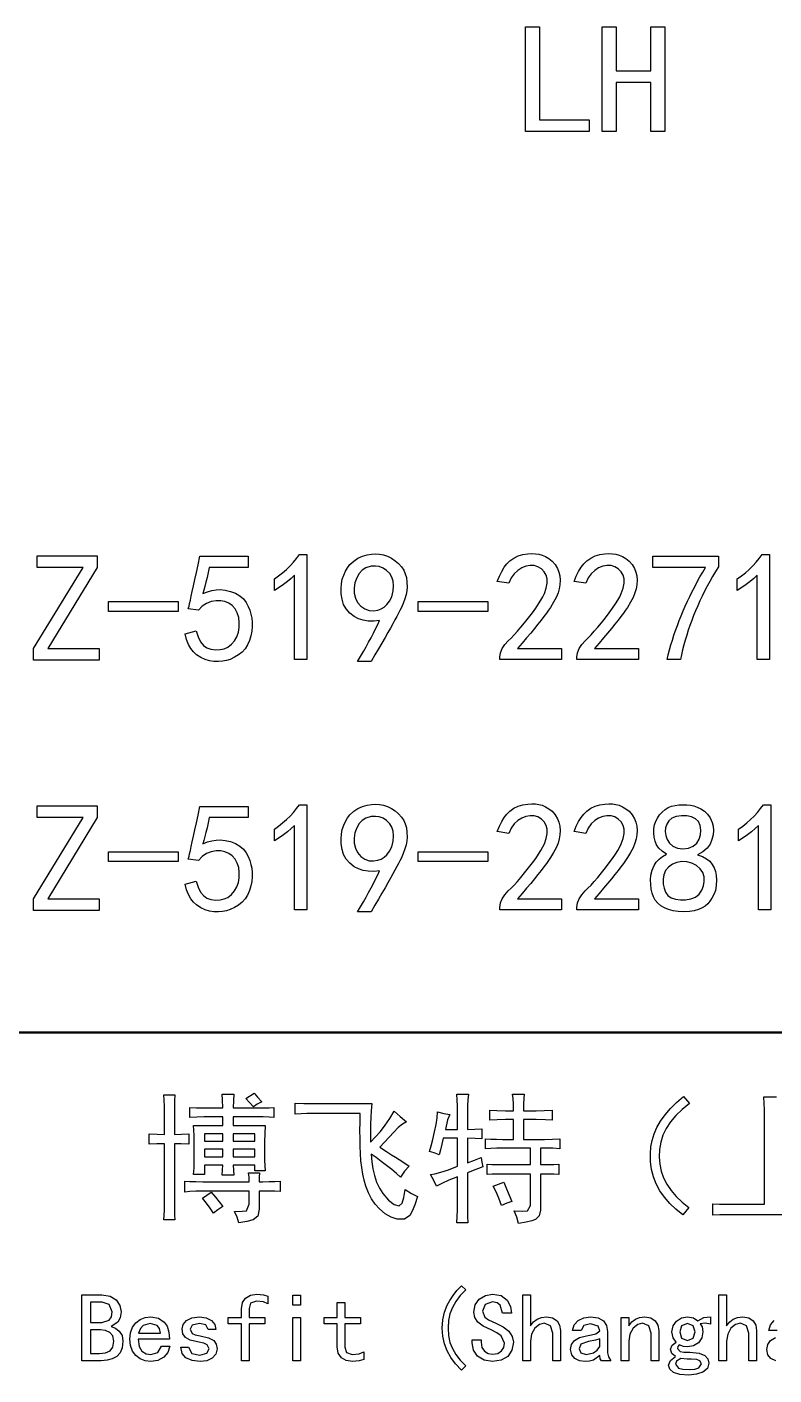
# Model space of a CAD drawing. Extents: x 0 to 1189, y 0 to 841.
# Drawn here: x 1039.6 to 1074.3, y 57.1 to 119.7 of the extents above; entities that cross this region are included whole.
import ezdxf

# ---------------------------------------------------------------- set-up
doc = ezdxf.new("R2010")
doc.units = 0

msp = doc.modelspace()

# ---------------------------------------------------------------- linework, layer by layer
at = {"color": 7, "lineweight": 50}
msp.add_line((1179, 73), (909, 73), dxfattribs=at)
at = {"color": 7, "lineweight": 25}
for points in [[(1065.748, 114.868), (1062.793, 114.868), (1062.793, 119.726), (1063.447, 119.726), (1063.447, 115.407), (1065.748, 115.407)], [(1069.277, 114.868), (1068.624, 114.868), (1068.624, 117.14), (1067.005, 117.14), (1067.005, 114.868), (1066.351, 114.868), (1066.351, 119.726), (1067.005, 119.726), (1067.005, 117.68), (1068.624, 117.68), (1068.624, 119.726), (1069.277, 119.726)], [(1054.995, 90.239), (1055.131, 90.471), (1055.262, 90.697), (1055.387, 90.918), (1055.506, 91.134), (1055.62, 91.346), (1055.728, 91.553), (1055.83, 91.754), (1055.927, 91.951), (1056.018, 92.143), (1055.744, 92.114), (1055.489, 92.118), (1055.253, 92.155), (1055.036, 92.225), (1054.839, 92.328), (1054.628, 92.49), (1054.463, 92.679), (1054.344, 92.895), (1054.271, 93.137), (1054.235, 93.387), (1054.225, 93.624), (1054.242, 93.848), (1054.285, 94.06), (1054.35, 94.258), (1054.431, 94.437), (1054.528, 94.598), (1054.64, 94.742), (1054.812, 94.905), (1055.006, 95.033), (1055.223, 95.126), (1055.442, 95.189), (1055.646, 95.227), (1055.833, 95.239), (1056.015, 95.227), (1056.2, 95.189), (1056.387, 95.126), (1056.571, 95.037), (1056.741, 94.924), (1056.899, 94.785), (1057.035, 94.632), (1057.139, 94.476), (1057.211, 94.316), (1057.259, 94.139), (1057.287, 93.931), (1057.297, 93.691), (1057.285, 93.529), (1057.251, 93.35), (1057.194, 93.154), (1057.115, 92.941), (1057.012, 92.711), (1056.959, 92.603), (1056.895, 92.477), (1056.819, 92.333), (1056.732, 92.171), (1056.633, 91.992), (1056.522, 91.795), (1056.401, 91.58), (1056.268, 91.347), (1056.123, 91.097), (1055.967, 90.829), (1055.799, 90.543), (1055.62, 90.239)], [(1061.6, 90.438), (1061.635, 90.646), (1061.714, 90.843), (1061.834, 91.03), (1061.998, 91.205), (1062.126, 91.33), (1062.266, 91.475), (1062.417, 91.642), (1062.578, 91.83), (1062.751, 92.04), (1062.935, 92.271), (1063.114, 92.503), (1063.27, 92.717), (1063.404, 92.913), (1063.516, 93.091), (1063.606, 93.251), (1063.674, 93.393), (1063.764, 93.645), (1063.806, 93.873), (1063.802, 94.075), (1063.753, 94.253), (1063.663, 94.409), (1063.532, 94.543), (1063.372, 94.643), (1063.197, 94.695), (1063.006, 94.7), (1062.811, 94.662), (1062.621, 94.586), (1062.438, 94.472), (1062.272, 94.318), (1062.135, 94.119), (1062.026, 93.876), (1061.486, 93.961), (1061.582, 94.208), (1061.689, 94.427), (1061.805, 94.617), (1061.932, 94.779), (1062.069, 94.913), (1062.254, 95.045), (1062.456, 95.144), (1062.673, 95.208), (1062.907, 95.239), (1063.09, 95.25), (1063.26, 95.246), (1063.418, 95.225), (1063.571, 95.184), (1063.728, 95.118), (1063.887, 95.026), (1064.038, 94.905), (1064.171, 94.749), (1064.285, 94.558), (1064.35, 94.393), (1064.391, 94.213), (1064.407, 94.017), (1064.398, 93.805), (1064.367, 93.622), (1064.307, 93.425), (1064.219, 93.215), (1064.103, 92.991), (1063.958, 92.754), (1063.871, 92.625), (1063.769, 92.481), (1063.653, 92.325), (1063.522, 92.154), (1063.375, 91.969), (1063.215, 91.77), (1063.039, 91.557), (1062.849, 91.331), (1062.644, 91.09), (1062.424, 90.836), (1064.469, 90.836), (1064.469, 90.325), (1061.6, 90.325)], [(1065.174, 90.438), (1065.209, 90.646), (1065.287, 90.843), (1065.408, 91.03), (1065.572, 91.205), (1065.7, 91.33), (1065.84, 91.475), (1065.991, 91.642), (1066.152, 91.83), (1066.325, 92.04), (1066.509, 92.271), (1066.687, 92.503), (1066.844, 92.717), (1066.978, 92.913), (1067.09, 93.091), (1067.18, 93.251), (1067.248, 93.393), (1067.338, 93.645), (1067.38, 93.873), (1067.375, 94.075), (1067.327, 94.253), (1067.237, 94.409), (1067.106, 94.543), (1066.946, 94.643), (1066.771, 94.695), (1066.58, 94.7), (1066.384, 94.662), (1066.195, 94.586), (1066.012, 94.472), (1065.846, 94.318), (1065.709, 94.119), (1065.6, 93.876), (1065.06, 93.961), (1065.156, 94.208), (1065.262, 94.427), (1065.379, 94.617), (1065.506, 94.779), (1065.643, 94.913), (1065.828, 95.045), (1066.03, 95.144), (1066.247, 95.208), (1066.481, 95.239), (1066.664, 95.25), (1066.834, 95.246), (1066.992, 95.225), (1067.145, 95.184), (1067.301, 95.118), (1067.461, 95.026), (1067.612, 94.905), (1067.745, 94.749), (1067.859, 94.558), (1067.924, 94.393), (1067.965, 94.213), (1067.981, 94.017), (1067.972, 93.805), (1067.941, 93.622), (1067.881, 93.425), (1067.793, 93.215), (1067.677, 92.991), (1067.532, 92.754), (1067.445, 92.625), (1067.343, 92.481), (1067.227, 92.325), (1067.095, 92.154), (1066.949, 91.969), (1066.789, 91.77), (1066.613, 91.557), (1066.423, 91.331), (1066.218, 91.09), (1065.998, 90.836), (1068.043, 90.836), (1068.043, 90.325), (1065.174, 90.325)], [(1042.981, 90.296), (1039.941, 90.296), (1039.941, 90.836), (1042.242, 94.614), (1040.111, 94.614), (1040.111, 95.154), (1042.895, 95.154), (1042.895, 94.614), (1040.594, 90.836), (1042.981, 90.836)], [(1047.495, 91.66), (1047.586, 91.38), (1047.7, 91.155), (1047.836, 90.985), (1047.995, 90.869), (1048.177, 90.808), (1048.407, 90.782), (1048.614, 90.79), (1048.798, 90.832), (1048.958, 90.907), (1049.138, 91.043), (1049.281, 91.204), (1049.385, 91.39), (1049.454, 91.597), (1049.492, 91.819), (1049.498, 92.058), (1049.47, 92.291), (1049.404, 92.5), (1049.299, 92.683), (1049.165, 92.834), (1049.009, 92.948), (1048.831, 93.024), (1048.633, 93.061), (1048.42, 93.061), (1048.191, 93.024), (1047.969, 92.941), (1047.775, 92.809), (1047.609, 92.626), (1047.126, 92.683), (1047.14, 92.731), (1047.161, 92.814), (1047.189, 92.932), (1047.224, 93.085), (1047.266, 93.272), (1047.315, 93.494), (1047.371, 93.751), (1047.434, 94.043), (1047.504, 94.369), (1047.582, 94.73), (1047.666, 95.126), (1049.91, 95.126), (1049.91, 94.614), (1048.092, 94.614), (1048.045, 94.367), (1047.997, 94.138), (1047.95, 93.926), (1047.903, 93.731), (1047.855, 93.553), (1047.808, 93.393), (1048.017, 93.479), (1048.22, 93.538), (1048.415, 93.571), (1048.603, 93.578), (1048.846, 93.552), (1049.083, 93.495), (1049.314, 93.407), (1049.52, 93.29), (1049.686, 93.148), (1049.811, 92.981), (1049.906, 92.801), (1049.981, 92.621), (1050.038, 92.441), (1050.076, 92.256), (1050.095, 92.062), (1050.095, 91.859), (1050.074, 91.649), (1050.032, 91.436), (1049.967, 91.22), (1049.879, 91.014), (1049.765, 90.834), (1049.626, 90.68), (1049.464, 90.547), (1049.279, 90.434), (1049.072, 90.339), (1048.903, 90.285), (1048.721, 90.25), (1048.526, 90.235), (1048.319, 90.239), (1048.109, 90.27), (1047.904, 90.332), (1047.704, 90.426), (1047.51, 90.552), (1047.366, 90.681), (1047.241, 90.843), (1047.136, 91.036), (1047.051, 91.261), (1046.984, 91.518)], [(1052.064, 94.245), (1051.908, 94.099), (1051.736, 93.954), (1051.549, 93.812), (1051.345, 93.672), (1051.126, 93.535), (1051.126, 94.075), (1051.324, 94.216), (1051.511, 94.365), (1051.688, 94.52), (1051.854, 94.682), (1052.01, 94.852), (1052.156, 95.028), (1052.291, 95.211), (1052.632, 95.211), (1052.632, 90.325), (1052.064, 90.325)], [(1054.839, 93.421), (1054.893, 93.189), (1054.997, 92.986), (1055.152, 92.81), (1055.336, 92.679), (1055.531, 92.608), (1055.734, 92.597), (1055.928, 92.629), (1056.094, 92.686), (1056.231, 92.768), (1056.353, 92.885), (1056.471, 93.046), (1056.586, 93.251), (1056.643, 93.521), (1056.662, 93.762), (1056.643, 93.975), (1056.585, 94.163), (1056.485, 94.329), (1056.345, 94.472), (1056.179, 94.583), (1056.004, 94.649), (1055.819, 94.671), (1055.624, 94.664), (1055.379, 94.586), (1055.212, 94.485), (1055.07, 94.334), (1054.953, 94.131), (1054.871, 93.901), (1054.833, 93.664)], [(1069.373, 90.325), (1069.429, 90.552), (1069.489, 90.779), (1069.553, 91.006), (1069.622, 91.232), (1069.695, 91.459), (1069.772, 91.685), (1069.854, 91.912), (1069.939, 92.138), (1070.029, 92.364), (1070.123, 92.59), (1070.222, 92.815), (1070.325, 93.041), (1070.432, 93.266), (1070.543, 93.491), (1070.658, 93.716), (1070.778, 93.941), (1070.902, 94.166), (1071.03, 94.39), (1071.162, 94.614), (1068.719, 94.614), (1068.719, 95.126), (1071.759, 95.126), (1071.759, 94.643), (1071.621, 94.416), (1071.488, 94.188), (1071.36, 93.961), (1071.237, 93.734), (1071.119, 93.506), (1071.006, 93.279), (1070.899, 93.052), (1070.796, 92.825), (1070.698, 92.597), (1070.605, 92.37), (1070.518, 92.143), (1070.435, 91.916), (1070.358, 91.688), (1070.285, 91.461), (1070.217, 91.234), (1070.155, 91.006), (1070.098, 90.779), (1070.045, 90.552), (1069.998, 90.325)], [(1073.568, 94.245), (1073.412, 94.099), (1073.241, 93.954), (1073.053, 93.812), (1072.85, 93.672), (1072.631, 93.535), (1072.631, 94.075), (1072.828, 94.216), (1073.016, 94.365), (1073.193, 94.52), (1073.359, 94.682), (1073.515, 94.852), (1073.66, 95.028), (1073.795, 95.211), (1074.136, 95.211), (1074.136, 90.325), (1073.568, 90.325)], [(1046.652, 92.569), (1043.414, 92.569), (1043.414, 93.024), (1046.652, 93.024)], [(1061.041, 92.569), (1057.802, 92.569), (1057.802, 93.024), (1061.041, 93.024)], [(1042.981, 78.668), (1039.941, 78.668), (1039.941, 79.208), (1042.242, 82.987), (1040.111, 82.987), (1040.111, 83.526), (1042.895, 83.526), (1042.895, 82.987), (1040.594, 79.208), (1042.981, 79.208)], [(1047.495, 80.032), (1047.586, 79.752), (1047.7, 79.527), (1047.836, 79.357), (1047.995, 79.241), (1048.177, 79.18), (1048.407, 79.154), (1048.614, 79.162), (1048.798, 79.204), (1048.958, 79.279), (1049.138, 79.415), (1049.281, 79.576), (1049.385, 79.762), (1049.454, 79.969), (1049.492, 80.191), (1049.498, 80.43), (1049.47, 80.663), (1049.404, 80.872), (1049.299, 81.055), (1049.165, 81.206), (1049.009, 81.32), (1048.831, 81.396), (1048.633, 81.434), (1048.42, 81.434), (1048.191, 81.396), (1047.969, 81.314), (1047.775, 81.181), (1047.609, 80.998), (1047.126, 81.055), (1047.14, 81.103), (1047.161, 81.186), (1047.189, 81.304), (1047.224, 81.457), (1047.266, 81.644), (1047.315, 81.866), (1047.371, 82.123), (1047.434, 82.415), (1047.504, 82.741), (1047.582, 83.102), (1047.666, 83.498), (1049.91, 83.498), (1049.91, 82.987), (1048.092, 82.987), (1048.045, 82.74), (1047.997, 82.51), (1047.95, 82.298), (1047.903, 82.103), (1047.855, 81.925), (1047.808, 81.765), (1048.017, 81.851), (1048.22, 81.911), (1048.415, 81.943), (1048.603, 81.95), (1048.846, 81.924), (1049.083, 81.868), (1049.314, 81.779), (1049.52, 81.662), (1049.686, 81.52), (1049.811, 81.353), (1049.906, 81.173), (1049.981, 80.993), (1050.038, 80.813), (1050.076, 80.629), (1050.095, 80.434), (1050.095, 80.231), (1050.074, 80.021), (1050.032, 79.808), (1049.967, 79.592), (1049.879, 79.386), (1049.765, 79.207), (1049.626, 79.052), (1049.464, 78.919), (1049.279, 78.806), (1049.072, 78.711), (1048.903, 78.657), (1048.721, 78.622), (1048.526, 78.607), (1048.319, 78.612), (1048.109, 78.642), (1047.904, 78.704), (1047.704, 78.798), (1047.51, 78.924), (1047.366, 79.054), (1047.241, 79.215), (1047.136, 79.408), (1047.051, 79.633), (1046.984, 79.89)], [(1052.064, 82.617), (1051.908, 82.471), (1051.736, 82.326), (1051.549, 82.184), (1051.345, 82.044), (1051.126, 81.907), (1051.126, 82.447), (1051.324, 82.588), (1051.511, 82.737), (1051.688, 82.892), (1051.854, 83.054), (1052.01, 83.224), (1052.156, 83.4), (1052.291, 83.583), (1052.632, 83.583), (1052.632, 78.697), (1052.064, 78.697)], [(1054.995, 78.612), (1055.131, 78.843), (1055.262, 79.069), (1055.387, 79.29), (1055.506, 79.507), (1055.62, 79.718), (1055.728, 79.925), (1055.83, 80.126), (1055.927, 80.323), (1056.018, 80.515), (1055.744, 80.486), (1055.489, 80.49), (1055.253, 80.527), (1055.036, 80.597), (1054.839, 80.7), (1054.628, 80.862), (1054.463, 81.051), (1054.344, 81.267), (1054.271, 81.509), (1054.235, 81.759), (1054.225, 81.996), (1054.242, 82.22), (1054.285, 82.433), (1054.35, 82.63), (1054.431, 82.809), (1054.528, 82.971), (1054.64, 83.114), (1054.812, 83.277), (1055.006, 83.405), (1055.223, 83.498), (1055.442, 83.561), (1055.646, 83.599), (1055.833, 83.612), (1056.015, 83.599), (1056.2, 83.561), (1056.387, 83.498), (1056.571, 83.41), (1056.741, 83.296), (1056.899, 83.157), (1057.035, 83.004), (1057.139, 82.848), (1057.211, 82.688), (1057.259, 82.511), (1057.287, 82.303), (1057.297, 82.063), (1057.285, 81.901), (1057.251, 81.722), (1057.194, 81.526), (1057.115, 81.313), (1057.012, 81.083), (1056.959, 80.975), (1056.895, 80.849), (1056.819, 80.705), (1056.732, 80.543), (1056.633, 80.364), (1056.522, 80.167), (1056.401, 79.952), (1056.268, 79.719), (1056.123, 79.469), (1055.967, 79.201), (1055.799, 78.915), (1055.62, 78.612)], [(1061.6, 78.81), (1061.635, 79.018), (1061.714, 79.215), (1061.834, 79.402), (1061.998, 79.577), (1062.126, 79.702), (1062.266, 79.847), (1062.417, 80.014), (1062.578, 80.202), (1062.751, 80.412), (1062.935, 80.643), (1063.114, 80.875), (1063.27, 81.089), (1063.404, 81.286), (1063.516, 81.463), (1063.606, 81.623), (1063.674, 81.765), (1063.764, 82.017), (1063.806, 82.245), (1063.802, 82.447), (1063.753, 82.625), (1063.663, 82.781), (1063.532, 82.916), (1063.372, 83.015), (1063.197, 83.067), (1063.006, 83.072), (1062.811, 83.034), (1062.621, 82.958), (1062.438, 82.844), (1062.272, 82.69), (1062.135, 82.491), (1062.026, 82.248), (1061.486, 82.333), (1061.582, 82.58), (1061.689, 82.799), (1061.805, 82.989), (1061.932, 83.151), (1062.069, 83.285), (1062.254, 83.417), (1062.456, 83.516), (1062.673, 83.58), (1062.907, 83.612), (1063.09, 83.623), (1063.26, 83.618), (1063.418, 83.597), (1063.571, 83.556), (1063.728, 83.49), (1063.887, 83.398), (1064.038, 83.277), (1064.171, 83.121), (1064.285, 82.93), (1064.35, 82.765), (1064.391, 82.585), (1064.407, 82.389), (1064.398, 82.177), (1064.367, 81.994), (1064.307, 81.797), (1064.219, 81.587), (1064.103, 81.363), (1063.958, 81.126), (1063.871, 80.997), (1063.769, 80.854), (1063.653, 80.697), (1063.522, 80.526), (1063.375, 80.341), (1063.215, 80.142), (1063.039, 79.93), (1062.849, 79.703), (1062.644, 79.463), (1062.424, 79.208), (1064.469, 79.208), (1064.469, 78.697), (1061.6, 78.697)], [(1065.174, 78.81), (1065.209, 79.018), (1065.287, 79.215), (1065.408, 79.402), (1065.572, 79.577), (1065.7, 79.702), (1065.84, 79.847), (1065.991, 80.014), (1066.152, 80.202), (1066.325, 80.412), (1066.509, 80.643), (1066.687, 80.875), (1066.844, 81.089), (1066.978, 81.286), (1067.09, 81.463), (1067.18, 81.623), (1067.248, 81.765), (1067.338, 82.017), (1067.38, 82.245), (1067.375, 82.447), (1067.327, 82.625), (1067.237, 82.781), (1067.106, 82.916), (1066.946, 83.015), (1066.771, 83.067), (1066.58, 83.072), (1066.384, 83.034), (1066.195, 82.958), (1066.012, 82.844), (1065.846, 82.69), (1065.709, 82.491), (1065.6, 82.248), (1065.06, 82.333), (1065.156, 82.58), (1065.262, 82.799), (1065.379, 82.989), (1065.506, 83.151), (1065.643, 83.285), (1065.828, 83.417), (1066.03, 83.516), (1066.247, 83.58), (1066.481, 83.612), (1066.664, 83.623), (1066.834, 83.618), (1066.992, 83.597), (1067.145, 83.556), (1067.301, 83.49), (1067.461, 83.398), (1067.612, 83.277), (1067.745, 83.121), (1067.859, 82.93), (1067.924, 82.765), (1067.965, 82.585), (1067.981, 82.389), (1067.972, 82.177), (1067.941, 81.994), (1067.881, 81.797), (1067.793, 81.587), (1067.677, 81.363), (1067.532, 81.126), (1067.445, 80.997), (1067.343, 80.854), (1067.227, 80.697), (1067.095, 80.526), (1066.949, 80.341), (1066.789, 80.142), (1066.613, 79.93), (1066.423, 79.703), (1066.218, 79.463), (1065.998, 79.208), (1068.043, 79.208), (1068.043, 78.697), (1065.174, 78.697)], [(1068.606, 80.089), (1068.625, 80.314), (1068.681, 80.537), (1068.776, 80.756), (1068.875, 80.912), (1069.003, 81.051), (1069.16, 81.175), (1069.344, 81.282), (1069.142, 81.419), (1068.991, 81.566), (1068.89, 81.722), (1068.825, 81.891), (1068.782, 82.076), (1068.762, 82.276), (1068.765, 82.475), (1068.793, 82.655), (1068.847, 82.816), (1068.924, 82.964), (1069.024, 83.106), (1069.145, 83.242), (1069.283, 83.361), (1069.43, 83.451), (1069.586, 83.512), (1069.751, 83.552), (1069.927, 83.575), (1070.111, 83.583), (1070.294, 83.577), (1070.465, 83.558), (1070.623, 83.526), (1070.777, 83.474), (1070.938, 83.394), (1071.106, 83.285), (1071.26, 83.144), (1071.383, 82.969), (1071.475, 82.759), (1071.517, 82.582), (1071.528, 82.39), (1071.51, 82.184), (1071.461, 81.964), (1071.371, 81.749), (1071.23, 81.559), (1071.037, 81.394), (1070.793, 81.254), (1071.017, 81.173), (1071.205, 81.072), (1071.358, 80.953), (1071.475, 80.813), (1071.562, 80.656), (1071.624, 80.483), (1071.661, 80.294), (1071.674, 80.089), (1071.66, 79.824), (1071.617, 79.596), (1071.546, 79.407), (1071.458, 79.246), (1071.363, 79.104), (1071.262, 78.981), (1071.145, 78.875), (1071.003, 78.785), (1070.836, 78.711), (1070.64, 78.656), (1070.413, 78.623), (1070.154, 78.612), (1069.892, 78.623), (1069.655, 78.656), (1069.444, 78.711), (1069.256, 78.788), (1069.09, 78.888), (1068.947, 79.009), (1068.828, 79.15), (1068.738, 79.306), (1068.677, 79.478), (1068.637, 79.666), (1068.614, 79.869)], [(1073.628, 82.617), (1073.473, 82.471), (1073.301, 82.326), (1073.114, 82.184), (1072.91, 82.044), (1072.691, 81.907), (1072.691, 82.447), (1072.889, 82.588), (1073.076, 82.737), (1073.253, 82.892), (1073.419, 83.054), (1073.575, 83.224), (1073.721, 83.4), (1073.856, 83.583), (1074.197, 83.583), (1074.197, 78.697), (1073.628, 78.697)], [(1054.839, 81.793), (1054.893, 81.561), (1054.997, 81.358), (1055.152, 81.183), (1055.336, 81.052), (1055.531, 80.981), (1055.734, 80.969), (1055.928, 81.001), (1056.094, 81.058), (1056.231, 81.14), (1056.353, 81.257), (1056.471, 81.418), (1056.586, 81.623), (1056.643, 81.893), (1056.662, 82.134), (1056.643, 82.347), (1056.585, 82.535), (1056.485, 82.701), (1056.345, 82.844), (1056.179, 82.955), (1056.004, 83.021), (1055.819, 83.043), (1055.624, 83.036), (1055.379, 82.958), (1055.212, 82.857), (1055.07, 82.706), (1054.953, 82.504), (1054.871, 82.273), (1054.833, 82.036)], [(1069.287, 82.333), (1069.31, 82.147), (1069.376, 81.967), (1069.486, 81.793), (1069.644, 81.651), (1069.853, 81.566), (1070.111, 81.538), (1070.372, 81.566), (1070.585, 81.651), (1070.75, 81.793), (1070.867, 81.975), (1070.934, 82.178), (1070.949, 82.404), (1070.915, 82.62), (1070.829, 82.796), (1070.694, 82.93), (1070.514, 83.021), (1070.296, 83.069), (1070.04, 83.072), (1069.792, 83.032), (1069.598, 82.952), (1069.458, 82.83), (1069.363, 82.68), (1069.306, 82.515)], [(1046.652, 80.941), (1043.414, 80.941), (1043.414, 81.396), (1046.652, 81.396)], [(1061.041, 80.941), (1057.802, 80.941), (1057.802, 81.396), (1061.041, 81.396)], [(1069.188, 80.117), (1069.194, 79.899), (1069.232, 79.701), (1069.302, 79.521), (1069.411, 79.371), (1069.567, 79.262), (1069.77, 79.194), (1070.001, 79.164), (1070.238, 79.169), (1070.481, 79.208), (1070.702, 79.29), (1070.872, 79.423), (1070.992, 79.606), (1071.066, 79.814), (1071.099, 80.023), (1071.091, 80.231), (1071.033, 80.428), (1070.915, 80.603), (1070.736, 80.756), (1070.522, 80.872), (1070.294, 80.933), (1070.055, 80.941), (1069.823, 80.9), (1069.619, 80.815), (1069.444, 80.685), (1069.308, 80.521), (1069.223, 80.332)], [(1050.162, 69.542), (1049.97, 69.74), (1049.804, 69.925), (1050.188, 70.181), (1050.341, 69.989), (1050.546, 69.772), (1050.335, 69.663)], [(1046.02, 69.286), (1046.017, 69.581), (1046.009, 69.854), (1045.995, 70.104), (1046.506, 70.104), (1046.492, 69.82), (1046.483, 69.547), (1046.48, 69.286), (1046.48, 68.263), (1046.813, 68.27), (1047.145, 68.289), (1047.145, 67.803), (1046.8, 67.822), (1046.48, 67.829), (1046.48, 65.067), (1046.483, 64.766), (1046.492, 64.51), (1046.506, 64.3), (1045.995, 64.3), (1046.009, 64.499), (1046.017, 64.755), (1046.02, 65.067), (1046.02, 67.829), (1045.662, 67.822), (1045.304, 67.803), (1045.304, 68.289), (1045.675, 68.27), (1046.02, 68.263)], [(1048.73, 69.49), (1048.724, 69.868), (1048.705, 70.13), (1049.242, 70.13), (1049.222, 69.842), (1049.216, 69.49), (1050.239, 69.49), (1050.597, 69.493), (1050.886, 69.502), (1051.108, 69.516), (1051.108, 69.056), (1050.889, 69.07), (1050.608, 69.079), (1050.264, 69.081), (1049.216, 69.081), (1049.216, 68.672), (1050.699, 68.672), (1050.68, 68.295), (1050.673, 67.931), (1050.673, 67.368), (1050.676, 67.064), (1050.685, 66.8), (1050.699, 66.576), (1050.213, 66.576), (1050.213, 66.831), (1049.216, 66.831), (1049.222, 66.601), (1049.242, 66.371), (1048.705, 66.371), (1048.724, 66.614), (1048.73, 66.831), (1047.886, 66.831), (1047.886, 66.397), (1047.375, 66.397), (1047.394, 66.716), (1047.401, 67.113), (1047.401, 67.905), (1047.398, 68.206), (1047.389, 68.462), (1047.375, 68.672), (1048.73, 68.672), (1048.73, 69.081), (1048.193, 69.081), (1047.855, 69.079), (1047.523, 69.07), (1047.196, 69.056), (1047.196, 69.516), (1047.509, 69.502), (1047.833, 69.493), (1048.168, 69.49)], [(1055.6, 67.905), (1055.832, 68.143), (1056.058, 68.404), (1056.278, 68.691), (1056.492, 69.002), (1056.699, 69.337), (1056.968, 69.101), (1057.262, 68.851), (1057.083, 68.74), (1056.887, 68.579), (1056.674, 68.365), (1056.455, 68.13), (1056.242, 67.9), (1056.035, 67.675), (1056.33, 67.475), (1056.569, 67.317), (1056.75, 67.202), (1056.924, 67.093), (1057.137, 66.952), (1057.39, 66.78), (1057.172, 66.55), (1056.981, 66.269), (1056.796, 66.444), (1056.583, 66.627), (1056.341, 66.819), (1056.091, 67.007), (1055.853, 67.182), (1055.625, 67.343), (1055.654, 66.993), (1055.705, 66.661), (1055.779, 66.346), (1055.878, 66.049), (1056.006, 65.772), (1056.162, 65.515), (1056.425, 65.201), (1056.699, 65.003), (1056.933, 64.949), (1057.07, 65.067), (1057.15, 65.329), (1057.211, 65.706), (1057.492, 65.521), (1057.773, 65.374), (1057.654, 64.992), (1057.535, 64.698), (1057.415, 64.492), (1057.179, 64.329), (1056.827, 64.326), (1056.554, 64.412), (1056.282, 64.57), (1056.009, 64.799), (1055.817, 65.014), (1055.648, 65.262), (1055.503, 65.544), (1055.383, 65.86), (1055.303, 66.133), (1055.237, 66.42), (1055.186, 66.722), (1055.149, 67.038), (1055.127, 67.368), (1055.114, 67.713), (1055.106, 68.072), (1055.104, 68.445), (1055.106, 68.833), (1055.114, 69.235), (1052.864, 69.235), (1052.631, 69.232), (1052.375, 69.223), (1052.097, 69.209), (1052.097, 69.721), (1052.5, 69.701), (1052.839, 69.695), (1055.651, 69.695), (1055.623, 69.363), (1055.606, 69.047), (1055.6, 68.749)], [(1059.277, 69.184), (1059.174, 68.934), (1059.072, 68.493), (1059.635, 68.493), (1059.635, 69.337), (1059.632, 69.596), (1059.623, 69.86), (1059.609, 70.13), (1060.146, 70.13), (1060.118, 69.871), (1060.1, 69.607), (1060.095, 69.337), (1060.095, 68.493), (1060.44, 68.5), (1060.76, 68.519), (1060.76, 68.059), (1060.453, 68.078), (1060.095, 68.084), (1060.095, 66.934), (1060.421, 67.061), (1060.734, 67.189), (1060.766, 66.978), (1060.811, 66.755), (1060.606, 66.678), (1060.368, 66.584), (1060.095, 66.473), (1060.095, 65.042), (1060.098, 64.76), (1060.106, 64.462), (1060.12, 64.147), (1059.609, 64.147), (1059.623, 64.451), (1059.632, 64.749), (1059.635, 65.042), (1059.635, 66.294), (1059.231, 66.132), (1058.907, 65.988), (1058.663, 65.86), (1058.542, 66.122), (1058.382, 66.397), (1058.585, 66.43), (1058.861, 66.505), (1059.211, 66.622), (1059.635, 66.78), (1059.635, 68.084), (1058.97, 68.084), (1058.905, 67.806), (1058.845, 67.55), (1058.791, 67.317), (1058.548, 67.407), (1058.331, 67.471), (1058.414, 67.731), (1058.495, 68.033), (1058.573, 68.378), (1058.64, 68.726), (1058.687, 69.037), (1058.714, 69.311), (1059.008, 69.241)], [(1062.243, 68.033), (1062.243, 68.954), (1061.859, 68.954), (1061.475, 68.947), (1061.143, 68.928), (1061.143, 69.388), (1061.463, 69.369), (1061.859, 69.363), (1062.243, 69.363), (1062.237, 69.675), (1062.22, 69.931), (1062.191, 70.13), (1062.728, 70.13), (1062.714, 69.931), (1062.706, 69.675), (1062.703, 69.363), (1063.291, 69.363), (1063.668, 69.369), (1064.032, 69.388), (1064.032, 68.928), (1063.719, 68.947), (1063.291, 68.954), (1062.703, 68.954), (1062.703, 68.033), (1063.674, 68.033), (1064.045, 68.039), (1064.39, 68.059), (1064.39, 67.598), (1064.071, 67.618), (1063.725, 67.624), (1063.495, 67.624), (1063.495, 66.857), (1063.839, 66.86), (1064.12, 66.868), (1064.339, 66.882), (1064.339, 66.397), (1064.109, 66.411), (1063.828, 66.419), (1063.495, 66.422), (1063.495, 64.735), (1063.425, 64.476), (1063.265, 64.313), (1063.086, 64.24), (1062.822, 64.177), (1062.473, 64.121), (1062.396, 64.422), (1062.268, 64.709), (1062.652, 64.696), (1062.882, 64.709), (1063.035, 64.965), (1063.035, 66.422), (1061.782, 66.422), (1061.504, 66.419), (1061.248, 66.411), (1061.015, 66.397), (1061.015, 66.882), (1061.225, 66.868), (1061.481, 66.86), (1061.782, 66.857), (1063.035, 66.857), (1063.035, 67.624), (1061.757, 67.624), (1061.461, 67.621), (1061.189, 67.613), (1060.939, 67.598), (1060.939, 68.059), (1061.186, 68.044), (1061.45, 68.036), (1061.731, 68.033)], [(1070.135, 70.027), (1070.416, 69.695), (1070.075, 69.421), (1069.782, 69.137), (1069.535, 68.843), (1069.336, 68.538), (1069.184, 68.223), (1069.079, 67.897), (1069.021, 67.561), (1069.01, 67.215), (1069.037, 66.882), (1069.106, 66.56), (1069.216, 66.249), (1069.368, 65.949), (1069.561, 65.661), (1069.796, 65.384), (1070.073, 65.118), (1070.391, 64.863), (1070.109, 64.53), (1069.783, 64.787), (1069.496, 65.059), (1069.249, 65.346), (1069.041, 65.646), (1068.874, 65.962), (1068.746, 66.292), (1068.658, 66.636), (1068.609, 66.995), (1068.601, 67.368), (1068.62, 67.679), (1068.677, 67.986), (1068.771, 68.289), (1068.904, 68.588), (1069.074, 68.883), (1069.283, 69.175), (1069.529, 69.463), (1069.813, 69.747)], [(1048.73, 67.956), (1048.73, 68.289), (1047.886, 68.289), (1047.886, 67.956)], [(1050.213, 67.956), (1050.213, 68.289), (1049.216, 68.289), (1049.216, 67.956)], [(1048.73, 67.215), (1048.73, 67.573), (1047.886, 67.573), (1047.886, 67.215)], [(1050.213, 67.215), (1050.213, 67.573), (1049.216, 67.573), (1049.216, 67.215)], [(1049.958, 66.064), (1049.951, 66.269), (1049.932, 66.473), (1050.443, 66.473), (1050.424, 66.269), (1050.418, 66.064), (1050.597, 66.064), (1050.889, 66.067), (1051.154, 66.076), (1051.389, 66.09), (1051.389, 65.604), (1051.142, 65.618), (1050.878, 65.627), (1050.597, 65.63), (1050.418, 65.63), (1050.418, 64.786), (1050.351, 64.46), (1050.149, 64.3), (1049.846, 64.223), (1049.472, 64.147), (1049.395, 64.422), (1049.267, 64.684), (1049.625, 64.69), (1049.83, 64.709), (1049.958, 65.016), (1049.958, 65.63), (1047.81, 65.63), (1047.477, 65.624), (1047.196, 65.607), (1046.966, 65.579), (1046.966, 66.09), (1047.196, 66.076), (1047.477, 66.067), (1047.81, 66.064)], [(1061.782, 66.039), (1061.916, 65.735), (1062.044, 65.436), (1062.166, 65.144), (1061.929, 65.074), (1061.68, 64.965), (1061.558, 65.303), (1061.43, 65.601), (1061.297, 65.86), (1061.546, 65.943)], [(1048.193, 65.579), (1048.389, 65.346), (1048.568, 65.124), (1048.73, 64.914), (1048.507, 64.76), (1048.296, 64.607), (1048.148, 64.831), (1047.977, 65.061), (1047.784, 65.297), (1047.989, 65.432)], [(1044.093, 58.656), (1044.061, 58.345), (1043.965, 58.107), (1043.806, 57.94), (1043.597, 57.83), (1043.353, 57.765), (1043.072, 57.743), (1042.177, 57.743), (1042.177, 60.803), (1043.108, 60.803), (1043.5, 60.745), (1043.779, 60.571), (1043.947, 60.316), (1044.003, 60.016), (1043.965, 59.736), (1043.851, 59.542), (1043.538, 59.336), (1043.741, 59.253), (1043.922, 59.112), (1044.05, 58.913)], [(1050.829, 60.392), (1050.615, 60.481), (1050.292, 60.517), (1050.024, 60.418), (1049.952, 60.177), (1049.952, 59.747), (1050.686, 59.747), (1050.686, 59.461), (1049.952, 59.461), (1049.952, 57.743), (1049.594, 57.743), (1049.594, 59.461), (1048.986, 59.461), (1048.986, 59.747), (1049.594, 59.747), (1049.594, 60.159), (1049.644, 60.445), (1049.791, 60.66), (1050.019, 60.794), (1050.31, 60.839), (1050.623, 60.812), (1050.829, 60.75)], [(1052.347, 60.32), (1051.989, 60.32), (1051.989, 60.785), (1052.347, 60.785)], [(1060.019, 57.51), (1059.823, 57.313), (1059.549, 57.604), (1059.325, 57.902), (1059.151, 58.208), (1059.027, 58.532), (1058.952, 58.884), (1058.928, 59.264), (1058.952, 59.644), (1059.027, 59.996), (1059.151, 60.32), (1059.277, 60.552), (1059.431, 60.781), (1059.613, 61.008), (1059.823, 61.233), (1060.019, 61.036), (1059.768, 60.77), (1059.562, 60.499), (1059.402, 60.222), (1059.287, 59.928), (1059.219, 59.609), (1059.196, 59.264), (1059.219, 58.919), (1059.287, 58.6), (1059.402, 58.307), (1059.562, 58.031), (1059.768, 57.766)], [(1062.233, 58.602), (1062.168, 58.233), (1061.973, 57.949), (1061.667, 57.767), (1061.266, 57.707), (1060.868, 57.77), (1060.568, 57.958), (1060.38, 58.239), (1060.318, 58.584), (1060.318, 58.709), (1060.729, 58.709), (1060.729, 58.602), (1060.77, 58.365), (1060.891, 58.19), (1061.065, 58.083), (1061.266, 58.047), (1061.515, 58.085), (1061.687, 58.199), (1061.788, 58.367), (1061.821, 58.566), (1061.66, 58.897), (1061.463, 59.043), (1061.195, 59.175), (1060.826, 59.345), (1060.577, 59.533), (1060.436, 59.747), (1060.39, 59.998), (1060.454, 60.338), (1060.649, 60.606), (1060.933, 60.781), (1061.266, 60.839), (1061.667, 60.77), (1061.938, 60.562), (1062.092, 60.273), (1062.143, 59.962), (1061.732, 59.962), (1061.624, 60.32), (1061.472, 60.441), (1061.266, 60.481), (1060.926, 60.365), (1060.801, 60.052), (1060.9, 59.774), (1061.076, 59.647), (1061.41, 59.497), (1061.759, 59.32), (1062.018, 59.112), (1062.179, 58.873)], [(1064.421, 57.743), (1064.063, 57.743), (1064.063, 59.031), (1063.955, 59.371), (1063.669, 59.497), (1063.443, 59.436), (1063.231, 59.255), (1063.076, 58.984), (1063.025, 58.656), (1063.025, 57.743), (1062.667, 57.743), (1062.667, 60.803), (1063.025, 60.803), (1063.025, 59.371), (1063.175, 59.546), (1063.338, 59.676), (1063.533, 59.756), (1063.776, 59.783), (1064.058, 59.738), (1064.26, 59.604), (1064.38, 59.403), (1064.421, 59.157)], [(1073.534, 57.743), (1073.176, 57.743), (1073.176, 59.031), (1073.069, 59.371), (1072.783, 59.497), (1072.557, 59.436), (1072.344, 59.255), (1072.19, 58.984), (1072.138, 58.656), (1072.138, 57.743), (1071.78, 57.743), (1071.78, 60.803), (1072.138, 60.803), (1072.138, 59.371), (1072.288, 59.546), (1072.451, 59.676), (1072.646, 59.756), (1072.89, 59.783), (1073.172, 59.738), (1073.373, 59.604), (1073.494, 59.403), (1073.534, 59.157)], [(1043.591, 60.016), (1043.457, 60.356), (1043.126, 60.463), (1042.589, 60.463), (1042.589, 59.515), (1043.108, 59.515), (1043.448, 59.631), (1043.556, 59.785)], [(1055.278, 57.796), (1055.072, 57.734), (1054.759, 57.707), (1054.468, 57.752), (1054.24, 57.886), (1054.092, 58.101), (1054.043, 58.387), (1054.043, 59.461), (1053.434, 59.461), (1053.434, 59.747), (1054.043, 59.747), (1054.043, 60.445), (1054.401, 60.445), (1054.401, 59.747), (1055.135, 59.747), (1055.135, 59.461), (1054.401, 59.461), (1054.401, 58.369), (1054.473, 58.128), (1054.741, 58.029), (1055.063, 58.065), (1055.278, 58.154)], [(1046.27, 58.423), (1046.181, 58.132), (1045.984, 57.904), (1045.711, 57.756), (1045.393, 57.707), (1045.124, 57.738), (1044.888, 57.83), (1044.686, 57.984), (1044.532, 58.192), (1044.44, 58.446), (1044.409, 58.745), (1044.44, 59.044), (1044.532, 59.298), (1044.686, 59.506), (1044.888, 59.66), (1045.124, 59.752), (1045.393, 59.783), (1045.736, 59.723), (1046.011, 59.542), (1046.145, 59.346), (1046.226, 59.08), (1046.252, 58.745), (1044.803, 58.745), (1044.845, 58.409), (1044.973, 58.19), (1045.163, 58.069), (1045.393, 58.029), (1045.715, 58.128), (1045.877, 58.423)], [(1048.468, 58.298), (1048.412, 58.045), (1048.244, 57.859), (1047.992, 57.745), (1047.681, 57.707), (1047.3, 57.749), (1047.018, 57.877), (1046.844, 58.085), (1046.786, 58.369), (1047.144, 58.369), (1047.296, 58.083), (1047.663, 58.011), (1047.985, 58.092), (1048.092, 58.298), (1048.003, 58.477), (1047.846, 58.557), (1047.555, 58.62), (1047.209, 58.698), (1046.992, 58.826), (1046.877, 59.002), (1046.839, 59.228), (1046.891, 59.432), (1047.045, 59.613), (1047.298, 59.741), (1047.645, 59.783), (1047.965, 59.743), (1048.209, 59.622), (1048.363, 59.434), (1048.414, 59.192), (1048.057, 59.192), (1047.94, 59.416), (1047.645, 59.479), (1047.314, 59.398), (1047.215, 59.21), (1047.305, 59.014), (1047.443, 58.951), (1047.681, 58.906), (1048.07, 58.814), (1048.307, 58.682), (1048.428, 58.51)], [(1052.347, 57.743), (1051.989, 57.743), (1051.989, 59.747), (1052.347, 59.747)], [(1066.754, 57.743), (1066.324, 57.743), (1066.271, 57.841), (1066.253, 57.993), (1065.948, 57.779), (1065.765, 57.725), (1065.573, 57.707), (1065.309, 57.743), (1065.089, 57.85), (1064.942, 58.025), (1064.893, 58.262), (1064.937, 58.503), (1065.072, 58.691), (1065.3, 58.826), (1065.626, 58.906), (1065.861, 58.946), (1066.065, 58.996), (1066.253, 59.139), (1066.172, 59.354), (1065.823, 59.461), (1065.51, 59.38), (1065.376, 59.157), (1064.982, 59.157), (1065.065, 59.414), (1065.242, 59.613), (1065.499, 59.741), (1065.823, 59.783), (1066.168, 59.738), (1066.414, 59.604), (1066.562, 59.389), (1066.611, 59.103), (1066.611, 58.119), (1066.646, 57.922)], [(1068.988, 57.743), (1068.63, 57.743), (1068.63, 59.031), (1068.522, 59.371), (1068.236, 59.497), (1068.01, 59.436), (1067.797, 59.255), (1067.643, 58.984), (1067.592, 58.656), (1067.592, 57.743), (1067.234, 57.743), (1067.234, 59.747), (1067.592, 59.747), (1067.592, 59.371), (1067.741, 59.546), (1067.905, 59.676), (1068.099, 59.756), (1068.343, 59.783), (1068.625, 59.738), (1068.826, 59.604), (1068.947, 59.403), (1068.988, 59.157)], [(1071.392, 59.443), (1071.151, 59.488), (1070.909, 59.461), (1070.999, 59.327), (1071.034, 59.085), (1070.983, 58.808), (1070.828, 58.584), (1070.598, 58.436), (1070.318, 58.387), (1070.13, 58.414), (1069.943, 58.477), (1069.871, 58.405), (1069.853, 58.316), (1069.978, 58.181), (1070.153, 58.148), (1070.426, 58.137), (1070.862, 58.101), (1071.133, 57.993), (1071.274, 57.832), (1071.321, 57.635), (1071.251, 57.387), (1071.043, 57.215), (1070.741, 57.114), (1070.39, 57.081), (1069.969, 57.112), (1069.674, 57.206), (1069.5, 57.354), (1069.441, 57.546), (1069.531, 57.761), (1069.764, 57.94), (1069.594, 58.074), (1069.531, 58.28), (1069.611, 58.468), (1069.799, 58.602), (1069.656, 58.817), (1069.603, 59.085), (1069.654, 59.363), (1069.808, 59.586), (1070.039, 59.734), (1070.318, 59.783), (1070.596, 59.738), (1070.802, 59.604), (1071.088, 59.756), (1071.392, 59.783)], [(1043.663, 58.656), (1043.616, 58.899), (1043.475, 59.058), (1043.276, 59.146), (1043.054, 59.175), (1042.589, 59.175), (1042.589, 58.083), (1043.001, 58.083), (1043.285, 58.114), (1043.493, 58.208), (1043.62, 58.383)], [(1045.841, 59.031), (1045.783, 59.244), (1045.68, 59.38), (1045.358, 59.479), (1045.035, 59.38), (1044.91, 59.244), (1044.821, 59.031)], [(1070.676, 59.085), (1070.587, 59.371), (1070.318, 59.479), (1070.05, 59.371), (1069.96, 59.085), (1070.05, 58.799), (1070.318, 58.691), (1070.587, 58.799)], [(1066.253, 58.405), (1066.253, 58.763), (1066.047, 58.7), (1065.716, 58.638), (1065.367, 58.512), (1065.286, 58.298), (1065.367, 58.11), (1065.608, 58.029), (1065.957, 58.119), (1066.125, 58.235)], [(1070.981, 57.6), (1070.9, 57.743), (1070.759, 57.796), (1070.497, 57.814), (1070.301, 57.823), (1070.014, 57.85), (1069.817, 57.725), (1069.764, 57.582), (1069.907, 57.403), (1070.104, 57.349), (1070.408, 57.331), (1070.67, 57.351), (1070.846, 57.412)]]:
    msp.add_lwpolyline(points, close=True, dxfattribs=at)
for points in [[(1076.454, 64.53), (1072.415, 64.53), (1072.13, 64.527), (1071.824, 64.519), (1071.494, 64.505), (1071.494, 65.042), (1071.812, 65.027), (1072.119, 65.019), (1072.415, 65.016), (1073.898, 65.016), (1073.898, 69.158), (1073.895, 69.422), (1073.886, 69.704), (1073.872, 70.002), (1074.46, 70.002)], [(1074.489, 59.157), (1074.096, 59.157), (1074.178, 59.414), (1074.355, 59.613)], [(1074.422, 57.743), (1074.203, 57.85), (1074.055, 58.025), (1074.006, 58.262), (1074.051, 58.503), (1074.185, 58.691), (1074.413, 58.826)]]:
    msp.add_lwpolyline(points, dxfattribs=at)

doc.saveas('drawing.dxf')
